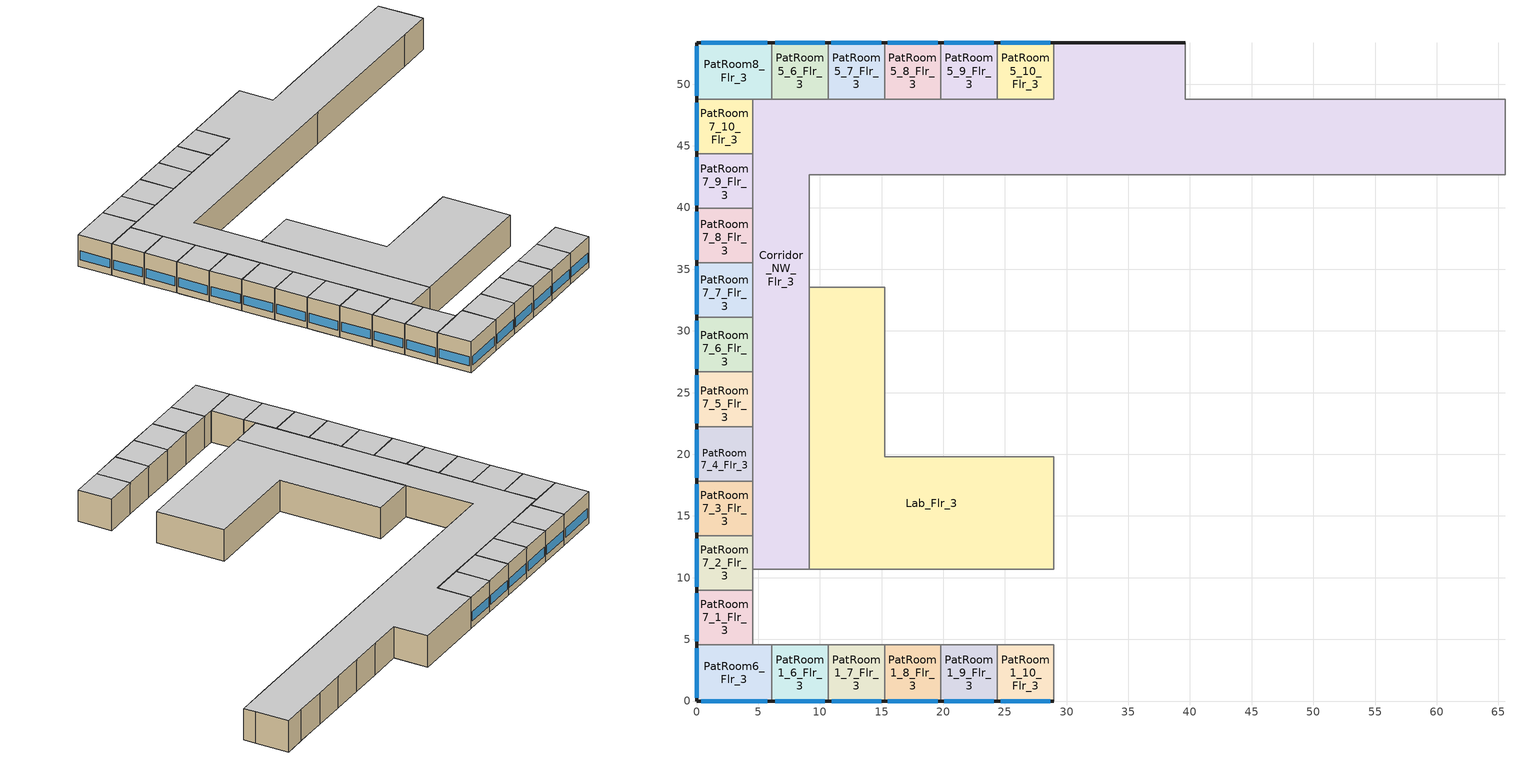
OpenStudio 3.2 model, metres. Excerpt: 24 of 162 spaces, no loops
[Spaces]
PatRoom6_Flr_3
 floor to ICU_Flr_2: 6.1,4.57 6.1,0 0,0 0,4.57 z8.53
 wall outside: 0,4.57 0,0 6.1,0 z8.53:12.8
 wall to PatRoom7_1_Flr_3: 4.57,4.57 0,4.57 z8.53:12.8
 wall to Corridor_SE_Flr_3: 6.1,4.57 4.57,4.57 z8.53:12.8
 wall to PatRoom1_6_Flr_3: 6.1,0 6.1,4.57 z8.53:12.8
 window: 0.37,0 5.73,0 / 0,4.3 0,0.27 z9.45:10.67
 ceiling to PatRoom6_Flr_4: 6.1,0 6.1,4.57 0,4.57 0,0 z12.8
PatRoom7_1_Flr_3
 floor to ICU_Flr_2: 4.57,8.99 4.57,4.57 0,4.57 0,8.99 z8.53
 wall outside: 0,8.99 0,4.57 z8.53:12.8
 wall to PatRoom7_2_Flr_3: 4.57,8.99 0,8.99 z8.53:12.8
 wall to Corridor_SE_Flr_3: 4.57,4.57 4.57,8.99 z8.53:12.8
 window: 0,8.73 0,4.84 z9.45:10.67
 ceiling to PatRoom7_1_Flr_4: 4.57,4.57 4.57,8.99 0,8.99 0,4.57 z12.8
Corridor_NW_Flr_3
 floor to Corridor_Flr_2: 39.62,53.34 39.62,42.67 28.96,42.67 28.96,53.34 z8.53
 floor to OR_NurseStn_Lobby_Flr_2: 60.96,48.77 60.96,42.67 48.77,42.67 48.77,48.77 z8.53
 floor to ICU_Flr_2: 9.14,21.34 9.14,10.67 4.57,10.67 4.57,21.34 z8.53
 floor to OR1_Flr_2: 65.53,48.77 65.53,47.24 60.96,47.24 60.96,48.77 z8.53
 floor to OR4_Flr_2: 48.77,47.24 48.77,42.67 39.62,42.67 39.62,47.24 z8.53
 floor to OR2_1_Flr_2: 65.53,47.24 65.53,42.67 60.96,42.67 60.96,47.24 z8.53
 floor to ICU_NurseStn_Lobby_Flr_2: 28.96,48.77 28.96,42.67 9.14,42.67 9.14,21.34 4.57,21.34 4.57,48.77 z8.53
 floor to OR3_Flr_2: 39.62,48.77 48.77,48.77 48.77,47.24 39.62,47.24 z8.53
 wall outside: 39.62,53.34 28.96,53.34 z8.53:12.8
 wall to PatRoom8_Flr_3: 6.1,48.77 4.57,48.77 z8.53:12.8
 wall to PatRoom5_6_Flr_3: 10.67,48.77 6.1,48.77 z8.53:12.8
 wall to PatRoom5_10_Flr_3: 28.96,53.34 28.96,48.77 24.38,48.77 z8.53:12.8
 wall to PatRoom5_1_Flr_3: 44.2,48.77 39.62,48.77 39.62,53.34 z8.53:12.8
 wall to PatRoom5_2_Flr_3: 48.77,48.77 44.2,48.77 z8.53:12.8
 wall to PatRoom4_Flr_3: 65.53,48.77 62.48,48.77 z8.53:12.8
 wall to PatRoom3_10_Flr_3: 65.53,44.35 65.53,48.77 z8.53:12.8
 wall to Corridor_SE_Flr_3: 60.96,42.67 65.53,42.67 / 4.57,10.67 9.14,10.67 z8.53:12.8
 wall to PhysTherapy_Flr_3: 39.62,42.67 60.96,42.67 z8.53:12.8
 wall to NurseStn_Lobby_Flr_3: 9.14,33.53 9.14,33.58 9.14,42.67 39.62,42.67 z8.53:12.8
 wall to Lab_Flr_3: 9.14,10.67 9.14,33.53 z8.53:12.8
 wall to PatRoom7_2_Flr_3: 4.57,13.41 4.57,10.67 z8.53:12.8
 wall to PatRoom7_9_Flr_3: 4.57,44.35 4.57,39.93 z8.53:12.8
 wall to PatRoom7_6_Flr_3: 4.57,31.09 4.57,26.67 z8.53:12.8
 wall to PatRoom7_3_Flr_3: 4.57,17.83 4.57,13.41 z8.53:12.8
 wall to PatRoom7_8_Flr_3: 4.57,39.93 4.57,35.51 z8.53:12.8
 wall to PatRoom7_5_Flr_3: 4.57,26.67 4.57,22.25 z8.53:12.8
 wall to PatRoom7_4_Flr_3: 4.57,22.25 4.57,17.83 z8.53:12.8
 wall to PatRoom7_7_Flr_3: 4.57,35.51 4.57,31.09 z8.53:12.8
 wall to PatRoom7_10_Flr_3: 4.57,48.77 4.57,44.35 z8.53:12.8
 wall to PatRoom3_9_Flr_3: 65.53,42.67 65.53,44.35 z8.53:12.8
 wall to PatRoom5_3_Flr_3: 53.34,48.77 48.77,48.77 z8.53:12.8
 wall to PatRoom5_5_Flr_3: 62.48,48.77 57.91,48.77 z8.53:12.8
 wall to PatRoom5_4_Flr_3: 57.91,48.77 53.34,48.77 z8.53:12.8
 wall to PatRoom5_9_Flr_3: 24.38,48.77 19.81,48.77 z8.53:12.8
 wall to PatRoom5_8_Flr_3: 19.81,48.77 15.24,48.77 z8.53:12.8
 wall to PatRoom5_7_Flr_3: 15.24,48.77 10.67,48.77 z8.53:12.8
 ceiling to Corridor_NW_Flr_4: 9.14,10.67 9.14,42.67 65.53,42.67 65.53,48.77 39.62,48.77 39.62,53.34 28.96,53.34 28.96,48.77 4.57,48.77 4.57,10.67 z12.8
Lab_Flr_3
 floor to ICU_Flr_2: 15.24,21.34 15.24,19.81 28.96,19.81 28.96,10.67 9.14,10.67 9.14,21.34 z8.53
 floor to ICU_NurseStn_Lobby_Flr_2: 15.24,33.53 15.24,21.34 9.14,21.34 9.14,33.53 z8.53
 wall to NurseStn_Lobby_Flr_3: 28.96,10.67 28.96,19.81 15.24,19.81 15.24,33.53 9.14,33.53 z8.53:12.8
 wall to Corridor_SE_Flr_3: 9.14,10.67 28.96,10.67 z8.53:12.8
 ceiling to Lab_Flr_4: 28.96,10.67 28.96,19.81 15.24,19.81 15.24,33.53 9.14,33.53 9.14,10.67 z12.8
PatRoom8_Flr_3
 floor to IC_PatRoom2_Flr_2: 6.1,53.34 6.1,48.77 0,48.77 0,53.34 z8.53
 wall outside: 6.1,53.34 0,53.34 0,48.77 z8.53:12.8
 wall to PatRoom5_6_Flr_3: 6.1,48.77 6.1,53.34 z8.53:12.8
 wall to PatRoom7_10_Flr_3: 0,48.77 4.57,48.77 z8.53:12.8
 window: 5.73,53.34 0.37,53.34 / 0,53.07 0,49.04 z9.45:10.67
 ceiling to PatRoom8_Flr_4: 6.1,48.77 6.1,53.34 0,53.34 0,48.77 z12.8
PatRoom7_2_Flr_3
 floor to ICU_Flr_2: 4.57,13.41 4.57,8.99 0,8.99 0,13.41 z8.53
 wall outside: 0,13.41 0,8.99 z8.53:12.8
 wall to PatRoom7_3_Flr_3: 4.57,13.41 0,13.41 z8.53:12.8
 wall to Corridor_SE_Flr_3: 4.57,8.99 4.57,10.67 z8.53:12.8
 window: 0,13.15 0,9.26 z9.45:10.67
 ceiling to PatRoom7_2_Flr_4: 4.57,8.99 4.57,13.41 0,13.41 0,8.99 z12.8
PatRoom7_3_Flr_3
 floor to ICU_Flr_2: 4.57,17.83 4.57,13.41 0,13.41 0,17.83 z8.53
 wall outside: 0,17.83 0,13.41 z8.53:12.8
 wall to PatRoom7_4_Flr_3: 4.57,17.83 0,17.83 z8.53:12.8
 window: 0,17.57 0,13.68 z9.45:10.67
 ceiling to PatRoom7_3_Flr_4: 4.57,13.41 4.57,17.83 0,17.83 0,13.41 z12.8
PatRoom7_4_Flr_3
 floor to IC_PatRoom3_6_Flr_2: 4.57,22.25 4.57,21.34 0,21.34 0,22.25 z8.53
 floor to ICU_Flr_2: 4.57,21.34 4.57,17.83 0,17.83 0,21.34 z8.53
 wall outside: 0,22.25 0,17.83 z8.53:12.8
 wall to PatRoom7_5_Flr_3: 4.57,22.25 0,22.25 z8.53:12.8
 window: 0,21.99 0,18.1 z9.45:10.67
 ceiling to PatRoom7_4_Flr_4: 4.57,17.83 4.57,22.25 0,22.25 0,17.83 z12.8
PatRoom7_5_Flr_3
 floor to IC_PatRoom3_6_Flr_2: 4.57,25.91 4.57,22.25 0,22.25 0,25.91 z8.53
 floor to IC_PatRoom3_5_Flr_2: 4.57,26.67 4.57,25.91 0,25.91 0,26.67 z8.53
 wall outside: 0,26.67 0,22.25 z8.53:12.8
 wall to PatRoom7_6_Flr_3: 4.57,26.67 0,26.67 z8.53:12.8
 window: 0,26.41 0,22.52 z9.45:10.67
 ceiling to PatRoom7_5_Flr_4: 4.57,22.25 4.57,26.67 0,26.67 0,22.25 z12.8
PatRoom7_6_Flr_3
 floor to IC_PatRoom3_5_Flr_2: 4.57,30.49 4.57,26.67 0,26.67 0,30.49 z8.53
 floor to IC_PatRoom3_4_Flr_2: 4.57,31.09 4.57,30.49 0,30.49 0,31.09 z8.53
 wall outside: 0,31.09 0,26.67 z8.53:12.8
 wall to PatRoom7_7_Flr_3: 4.57,31.09 0,31.09 z8.53:12.8
 window: 0,30.83 0,26.94 z9.45:10.67
 ceiling to PatRoom7_6_Flr_4: 4.57,26.67 4.57,31.09 0,31.09 0,26.67 z12.8
PatRoom7_7_Flr_3
 floor to IC_PatRoom3_4_Flr_2: 4.57,35.06 4.57,31.09 0,31.09 0,35.06 z8.53
 floor to IC_PatRoom3_3_Flr_2: 4.57,35.51 4.57,35.06 0,35.06 0,35.51 z8.53
 wall outside: 0,35.51 0,31.09 z8.53:12.8
 wall to PatRoom7_8_Flr_3: 4.57,35.51 0,35.51 z8.53:12.8
 window: 0,35.25 0,31.36 z9.45:10.67
 ceiling to PatRoom7_7_Flr_4: 4.57,31.09 4.57,35.51 0,35.51 0,31.09 z12.8
PatRoom7_8_Flr_3
 floor to IC_PatRoom3_3_Flr_2: 4.57,39.63 4.57,35.51 0,35.51 0,39.63 z8.53
 floor to IC_PatRoom3_2_Flr_2: 4.57,39.93 4.57,39.63 0,39.63 0,39.93 z8.53
 wall outside: 0,39.93 0,35.51 z8.53:12.8
 wall to PatRoom7_9_Flr_3: 4.57,39.93 0,39.93 z8.53:12.8
 window: 0,39.67 0,35.78 z9.45:10.67
 ceiling to PatRoom7_8_Flr_4: 4.57,35.51 4.57,39.93 0,39.93 0,35.51 z12.8
PatRoom7_9_Flr_3
 floor to IC_PatRoom3_2_Flr_2: 4.57,44.2 4.57,39.93 0,39.93 0,44.2 z8.53
 floor to IC_PatRoom3_1_Flr_2: 4.57,44.35 4.57,44.2 0,44.2 0,44.35 z8.53
 wall outside: 0,44.35 0,39.93 z8.53:12.8
 wall to PatRoom7_10_Flr_3: 4.57,44.35 0,44.35 z8.53:12.8
 window: 0,44.09 0,40.2 z9.45:10.67
 ceiling to PatRoom7_9_Flr_4: 4.57,39.93 4.57,44.35 0,44.35 0,39.93 z12.8
PatRoom7_10_Flr_3
 floor to IC_PatRoom3_1_Flr_2: 4.57,48.77 4.57,44.35 0,44.35 0,48.77 z8.53
 wall outside: 0,48.77 0,44.35 z8.53:12.8
 window: 0,48.51 0,44.62 z9.45:10.67
 ceiling to PatRoom7_10_Flr_4: 4.57,44.35 4.57,48.77 0,48.77 0,44.35 z12.8
PatRoom1_6_Flr_3
 floor to ICU_Flr_2: 10.67,4.57 10.67,0 6.1,0 6.1,4.57 z8.53
 wall outside: 6.1,0 10.67,0 z8.53:12.8
 wall to Corridor_SE_Flr_3: 10.67,4.57 6.1,4.57 z8.53:12.8
 wall to PatRoom1_7_Flr_3: 10.67,0 10.67,4.57 z8.53:12.8
 window: 6.37,0 10.39,0 z9.45:10.67
 ceiling to PatRoom1_6_Flr_4: 10.67,0 10.67,4.57 6.1,4.57 6.1,0 z12.8
PatRoom1_7_Flr_3
 floor to ICU_Flr_2: 15.24,4.57 15.24,0 10.67,0 10.67,4.57 z8.53
 wall outside: 10.67,0 15.24,0 z8.53:12.8
 wall to Corridor_SE_Flr_3: 15.24,4.57 10.67,4.57 z8.53:12.8
 wall to PatRoom1_8_Flr_3: 15.24,0 15.24,4.57 z8.53:12.8
 window: 10.94,0 14.97,0 z9.45:10.67
 ceiling to PatRoom1_7_Flr_4: 15.24,0 15.24,4.57 10.67,4.57 10.67,0 z12.8
PatRoom1_8_Flr_3
 floor to ICU_Flr_2: 19.81,4.57 19.81,0 15.24,0 15.24,4.57 z8.53
 wall outside: 15.24,0 19.81,0 z8.53:12.8
 wall to PatRoom1_9_Flr_3: 19.81,0 19.81,4.57 z8.53:12.8
 wall to Corridor_SE_Flr_3: 19.81,4.57 15.24,4.57 z8.53:12.8
 window: 15.51,0 19.54,0 z9.45:10.67
 ceiling to PatRoom1_8_Flr_4: 19.81,0 19.81,4.57 15.24,4.57 15.24,0 z12.8
PatRoom1_9_Flr_3
 floor to ICU_Flr_2: 24.38,4.57 24.38,0 19.81,0 19.81,4.57 z8.53
 wall outside: 19.81,0 24.38,0 z8.53:12.8
 wall to Corridor_SE_Flr_3: 24.38,4.57 19.81,4.57 z8.53:12.8
 wall to PatRoom1_10_Flr_3: 24.38,0 24.38,4.57 z8.53:12.8
 window: 20.09,0 24.11,0 z9.45:10.67
 ceiling to PatRoom1_9_Flr_4: 24.38,0 24.38,4.57 19.81,4.57 19.81,0 z12.8
PatRoom1_10_Flr_3
 floor to ICU_Flr_2: 28.96,4.57 28.96,0 24.38,0 24.38,4.57 z8.53
 wall outside: 24.38,0 28.96,0 z8.53:12.8
 wall to Corridor_SE_Flr_3: 28.96,0 28.96,4.57 24.38,4.57 z8.53:12.8
 window: 24.66,0 28.68,0 z9.45:10.67
 ceiling to PatRoom1_10_Flr_4: 28.96,0 28.96,4.57 24.38,4.57 24.38,0 z12.8
PatRoom5_6_Flr_3
 floor to IC_PatRoom1_5_Flr_2: 10.67,53.34 10.67,48.77 6.1,48.77 6.1,53.34 z8.53
 wall outside: 10.67,53.34 6.1,53.34 z8.53:12.8
 wall to PatRoom5_7_Flr_3: 10.67,48.77 10.67,53.34 z8.53:12.8
 window: 10.39,53.34 6.37,53.34 z9.45:10.67
 ceiling to PatRoom5_6_Flr_4: 10.67,48.77 10.67,53.34 6.1,53.34 6.1,48.77 z12.8
PatRoom5_7_Flr_3
 floor to IC_PatRoom1_4_Flr_2: 15.24,53.34 15.24,48.77 10.67,48.77 10.67,53.34 z8.53
 wall outside: 15.24,53.34 10.67,53.34 z8.53:12.8
 wall to PatRoom5_8_Flr_3: 15.24,48.77 15.24,53.34 z8.53:12.8
 window: 14.97,53.34 10.94,53.34 z9.45:10.67
 ceiling to PatRoom5_7_Flr_4: 15.24,48.77 15.24,53.34 10.67,53.34 10.67,48.77 z12.8
PatRoom5_8_Flr_3
 floor to IC_PatRoom1_3_Flr_2: 19.81,53.34 19.81,48.77 15.24,48.77 15.24,53.34 z8.53
 wall outside: 19.81,53.34 15.24,53.34 z8.53:12.8
 wall to PatRoom5_9_Flr_3: 19.81,48.77 19.81,53.34 z8.53:12.8
 window: 19.54,53.34 15.51,53.34 z9.45:10.67
 ceiling to PatRoom5_8_Flr_4: 19.81,48.77 19.81,53.34 15.24,53.34 15.24,48.77 z12.8
PatRoom5_9_Flr_3
 floor to IC_PatRoom1_2_Flr_2: 24.38,53.34 24.38,48.77 19.81,48.77 19.81,53.34 z8.53
 wall outside: 24.38,53.34 19.81,53.34 z8.53:12.8
 wall to PatRoom5_10_Flr_3: 24.38,48.77 24.38,53.34 z8.53:12.8
 window: 24.11,53.34 20.09,53.34 z9.45:10.67
 ceiling to PatRoom5_9_Flr_4: 24.38,48.77 24.38,53.34 19.81,53.34 19.81,48.77 z12.8
PatRoom5_10_Flr_3
 floor to IC_PatRoom1_1_Flr_2: 28.96,53.34 28.96,48.77 24.38,48.77 24.38,53.34 z8.53
 wall outside: 28.96,53.34 24.38,53.34 z8.53:12.8
 window: 28.68,53.34 24.66,53.34 z9.45:10.67
 ceiling to PatRoom5_10_Flr_4: 28.96,48.77 28.96,53.34 24.38,53.34 24.38,48.77 z12.8
[Building]
Hospital: Default Construction Set=BTAP-Mass at hdd = 5000.0; Standards Number of Stories=6; Standards Number of Above Ground Stories=5; Standards Template=BTAP1980TO2010; Standards Building Type=Hospital
[Site]
Calgary Intl AP_AB_CAN: Latitude {deg}=51.114; Longitude {deg}=-114.02; Time Zone {hr}=-7; Elevation {m}=1084.1
[ClimateZones]
Climate Zone Institution Name 1=ASHRAE; Climate Zone Document Name 1=ANSI/ASHRAE Standard 169; Climate Zone Document Year 1=2006; Climate Zone Institution Name 2=CEC; Climate Zone Document Name 2=California Climate Zone Descriptions; Climate Zone Document Year 2=1995
[Site:WaterMainsTemperature]
Calculation Method=Correlation; Annual Average Outdoor Air Temperature {C}=5; Maximum Difference In Monthly Average Outdoor Air Temperatures {deltaC}=23.3
[Site:GroundTemperature:BuildingSurface]
19.527, 19.502, 19.536, 19.598, 20.002, 21.64, 22.225, 22.375, 21.449, 20.121, 19.802, 19.633
[SizingPeriod:DesignDay] Barometric Pressure {Pa}=88961; Sky Clearness=0; Rain Indicator=0; Snow Indicator=0; Day of Month=21; Daylight Saving Time Indicator=0; Humidity Indicating Type=Wetbulb; Dry-Bulb Temperature Range Modifier Type=DefaultMultipliers
Name | Maximum Dry-Bulb Temperature {C} | Daily Dry-Bulb Temperature Range {deltaC} | Humidity Indicating Conditions at Maximum Dry-Bulb | Wind Speed {m/s} | Wind Direction {deg} | Month | Day Type | Solar Model Indicator | ASHRAE Taub | ASHRAE Taud
Calgary Intl AP Ann Clg .4% Condns DB=>MWB | 28.5 | 12.1 | 16.1 | 4.5 | 160 | 7 | SummerDesignDay | ASHRAETau | 0.339 | 2.421
Calgary Intl AP Ann Htg 99.6% Condns DB | -28.5 | 0 | -28.5 | 2.9 | 200 | 1 | WinterDesignDay | ASHRAEClearSky
[Material:NoMass] Roughness=Smooth; Thermal Absorptance=0.9; Solar Absorptance=0.7
Name | Thermal Resistance {m2-K/W} | Visible Absorptance
Typical Carpet Pad; Typical Carpet Pad 1 | 0.21648 | 0.8
Typical Insulation 1 | 0.00118045 | 0.7
Typical Insulation 2 | 2.61923 | 0.7
Typical Insulation 3 | 4.40527 | 0.7
Typical Carpet Pad 2; Typical Carpet Pad 4 | 1.40895 | 0.8
Typical Carpet Pad 3 | 2.28697 | 0.8
Typical Insulation 4 | 0.338965 | 0.7
Typical Insulation 5 | 0.338983 | 0.7
[Material]
Name | Roughness | Thickness {m} | Conductivity {W/m-K} | Density {kg/m3} | Specific Heat {J/kg-K} | Thermal Absorptance | Solar Absorptance | Visible Absorptance
G05 25mm wood | MediumSmooth | 0.0254 | 0.15 | 608 | 1630 | 0.9 | 0.5 | 0.5
100mm Normalweight concrete floor 1 | MediumSmooth | 0.1016 | 2.31 | 2322 | 832
G01 13mm gypsum board 1 | Smooth | 0.0127 | 0.16 | 800 | 1090 | 0.9 | 0.7 | 0.5
4 in. Normalweight Concrete Floor 1 | MediumRough | 0.1016 | 2.31 | 2322 | 832 | 0.9 | 0.7 | 0.7
1IN Stucco 1 | Smooth | 0.0253 | 0.6918 | 1858 | 837 | 0.9 | 0.7 | 0.92
8IN CONCRETE HW RefBldg 1 | Rough | 0.2032 | 1.311 | 2240 | 836.8 | 0.9 | 0.7 | 0.7
1/2IN Gypsum 1 | Smooth | 0.0127 | 0.16 | 784.9 | 830 | 0.9 | 0.4 | 0.4
Metal Roof Surface 1; F08 Metal surface 1 | Smooth | 0.0008 | 45.28 | 7824 | 500 | 0.9 | 0.7 | 0.7
6 in. Normalweight Concrete Floor 1; 6 in. Normalweight Concrete Floor 2; 6 in. Normalweight Concrete Floor 3 | MediumRough | 0.1524 | 2.31 | 2322 | 832 | 0.9 | 0.7 | 0.7
[Construction]
BTAP-Int-Partition; BTAP-Int-Door: G05 25mm wood
BTAP-Int-Floor: 100mm Normalweight concrete floor 1, Typical Carpet Pad
BTAP-Int-Wall: G01 13mm gypsum board 1, G01 13mm gypsum board 1
BTAP-Int-Ceiling: Typical Carpet Pad, 100mm Normalweight concrete floor 1
BTAP-Int-Window: SimpleGlazing
BTAP-Ext-Floor-Mass:U-3.822: Typical Insulation 1, 4 in. Normalweight Concrete Floor 1, Typical Carpet Pad 1
BTAP-Ext-Wall-Mass:U-0.346: 1IN Stucco 1, 8IN CONCRETE HW RefBldg 1, Typical Insulation 2, 1/2IN Gypsum 1
BTAP-Ext-Roof-Metal:U-0.227: Metal Roof Surface 1, Typical Insulation 3
BTAP-Grnd-Floor-Mass:U-0.678: 6 in. Normalweight Concrete Floor 1, Typical Carpet Pad 2
BTAP-Grnd-Wall-Mass:U-0.425: 6 in. Normalweight Concrete Floor 2, Typical Carpet Pad 3
BTAP-Grnd-Roof-Mass:U-0.678: 6 in. Normalweight Concrete Floor 3, Typical Carpet Pad 4
BTAP-Ext-FixedWindow:U=0.295 SHGC=0.490; BTAP-Ext-GlassDoors:U=0.295 SHGC=0.490; BTAP-Ext-Skylights:U=0.295 SHGC=0.490; BTAP-Ext-DaylightDomes:U=0.295 SHGC=0.490; BTAP-Ext-DaylightDiffuser:U=0.295 SHGC=0.490: SimpleGlazing:U=0.295 SHGC=0.490
BTAP-Ext-Door:U-2.95: F08 Metal surface 1, Typical Insulation 4
BTAP-Ext-OverHeadDoor:U-2.95: Typical Insulation 5
[DefaultConstructionSet]
BTAP-Mass at hdd = 5000.0: Default Exterior Surface Constructions=BTAP-Mass at hdd = 5000.0; Default Interior Surface Constructions=Default Surface Constructions 2; Default Ground Contact Surface Constructions=BTAP-Mass at hdd = 5000.0 1; Default Exterior SubSurface Constructions=BTAP-Mass at hdd = 5000.0; Default Interior SubSurface Constructions=Default Sub Surface Constructions 2; Interior Partition Construction=BTAP-Int-Partition
[DefaultSurfaceConstructions]
Name | Floor Construction | Wall Construction | Roof Ceiling Construction
Default Surface Constructions 2 | BTAP-Int-Floor | BTAP-Int-Wall | BTAP-Int-Ceiling
BTAP-Mass at hdd = 5000.0 | BTAP-Ext-Floor-Mass:U-3.822 | BTAP-Ext-Wall-Mass:U-0.346 | BTAP-Ext-Roof-Metal:U-0.227
BTAP-Mass at hdd = 5000.0 1 | BTAP-Grnd-Floor-Mass:U-0.678 | BTAP-Grnd-Wall-Mass:U-0.425 | BTAP-Grnd-Roof-Mass:U-0.678
[DefaultSubSurfaceConstructions]
Name | Fixed Window Construction | Operable Window Construction | Door Construction | Glass Door Construction | Overhead Door Construction | Skylight Construction | Tubular Daylight Dome Construction | Tubular Daylight Diffuser Construction
Default Sub Surface Constructions 2 | BTAP-Int-Window | BTAP-Int-Window | BTAP-Int-Door
BTAP-Mass at hdd = 5000.0 | BTAP-Ext-FixedWindow:U=0.295 SHGC=0.490 | BTAP-Ext-FixedWindow:U=0.295 SHGC=0.490 | BTAP-Ext-Door:U-2.95 | BTAP-Ext-GlassDoors:U=0.295 SHGC=0.490 | BTAP-Ext-OverHeadDoor:U-2.95 | BTAP-Ext-Skylights:U=0.295 SHGC=0.490 | BTAP-Ext-DaylightDomes:U=0.295 SHGC=0.490 | BTAP-Ext-DaylightDiffuser:U=0.295 SHGC=0.490
[WindowMaterial:SimpleGlazingSystem] Solar Heat Gain Coefficient=0.49; Visible Transmittance=0.21
Name | U-Factor {W/m2-K}
SimpleGlazing | 2.2
SimpleGlazing:U=0.295 SHGC=0.490 | 2.95
[DesignSpecification:OutdoorAir] Outdoor Air Method=Sum
Name | Outdoor Air Flow per Person {m3/s-person} | Outdoor Air Flow per Floor Area {m3/s-m2}
Space Function Hospital - patient room Ventilation | 0.0253735
Space Function Lab - research Ventilation | 0.050747
Space Function Hospital corr. >= 2.4m-sch-H Ventilation |  | 0.000508
[ShadingControl]
Shading Control 1: Shading Type=InteriorBlind; Multiple Surface Control Type=Sequential
[BuildingStory]
Building Story 4: Nominal Z Coordinate {m}=0; Nominal Floor to Floor Height {m}=4.2672
[Space] Building Story=Building Story 4
Name | Space Type | Thermal Zone
PatRoom6_Flr_3 | Space Function Hospital - patient room | ALL_ST=Hospital - patient room_FL=Building Story 4_SCH=H 10
PatRoom7_1_Flr_3; PatRoom7_2_Flr_3; PatRoom7_3_Flr_3; PatRoom7_4_Flr_3; PatRoom7_5_Flr_3; PatRoom7_6_Flr_3; PatRoom7_7_Flr_3; PatRoom7_8_Flr_3; PatRoom7_9_Flr_3 | Space Function Hospital - patient room | ALL_ST=Hospital - patient room_FL=Building Story 4_SCH=H 4
Corridor_NW_Flr_3 | Space Function Hospital corr. >= 2.4m-sch-H | WILD_ST=Hospital corr. >= 2.4m-sch-B_FL=Building Story 4_SCH=H
Lab_Flr_3 | Space Function Lab - research | ALL_ST=Lab - research_FL=Building Story 4_SCH=A
PatRoom8_Flr_3 | Space Function Hospital - patient room | ALL_ST=Hospital - patient room_FL=Building Story 4_SCH=H 6
PatRoom7_10_Flr_3 | Space Function Hospital - patient room | ALL_ST=Hospital - patient room_FL=Building Story 4_SCH=H 5
PatRoom1_6_Flr_3; PatRoom1_7_Flr_3; PatRoom1_8_Flr_3; PatRoom1_9_Flr_3; PatRoom1_10_Flr_3 | Space Function Hospital - patient room | ALL_ST=Hospital - patient room_FL=Building Story 4_SCH=H 3
PatRoom5_6_Flr_3 | Space Function Hospital - patient room | ALL_ST=Hospital - patient room_FL=Building Story 4_SCH=H 1
PatRoom5_7_Flr_3; PatRoom5_8_Flr_3; PatRoom5_9_Flr_3; PatRoom5_10_Flr_3 | Space Function Hospital - patient room | ALL_ST=Hospital - patient room_FL=Building Story 4_SCH=H
[SpaceType] Standards Building Type=Space Function
Name | Default Schedule Set | Design Specification Outdoor Air Object | Standards Space Type
Space Function Hospital - patient room | Space Function Hospital - patient room Schedule Set | Space Function Hospital - patient room Ventilation | Hospital - patient room
Space Function Lab - research | Space Function Lab - research Schedule Set | Space Function Lab - research Ventilation | Lab - research
Space Function Hospital corr. >= 2.4m-sch-H | Space Function Hospital corr. >= 2.4m-sch-H Schedule Set | Space Function Hospital corr. >= 2.4m-sch-H Ventilation | Hospital corr. >= 2.4m-sch-H
[People:Definition] Number of People Calculation Method=People/Area; Fraction Radiant=0.3
Name | People per Space Floor Area {person/m2}
Space Function Hospital - patient room People Definition; Space Function Lab - research People Definition | 0.0500522
Space Function Hospital corr. >= 2.4m-sch-H People Definition | 0.0100104
[People] Work Efficiency Schedule=Work Efficiency Schedule; Clothing Insulation Schedule=Clothing Schedule; Air Velocity Schedule=Air Velocity Schedule; Multiplier=1
Name | People Definition | Space or SpaceType
Space Function Hospital - patient room People | Space Function Hospital - patient room People Definition | Space Function Hospital - patient room
Space Function Lab - research People | Space Function Lab - research People Definition | Space Function Lab - research
Space Function Hospital corr. >= 2.4m-sch-H People | Space Function Hospital corr. >= 2.4m-sch-H People Definition | Space Function Hospital corr. >= 2.4m-sch-H
[Lights:Definition] Design Level Calculation Method=Watts/Area; Fraction Radiant=0.5; Fraction Visible=0.2
Name | Watts per Space Floor Area {W/m2}
Space Function Hospital - patient room Lights Definition | 6.69994
Space Function Lab - research Lights Definition | 23.5998
Space Function Hospital corr. >= 2.4m-sch-H Lights Definition | 9.59992
[Lights] Fraction Replaceable=1
Name | Lights Definition | Space or SpaceType
Space Function Hospital - patient room Lights | Space Function Hospital - patient room Lights Definition | Space Function Hospital - patient room
Space Function Lab - research Lights | Space Function Lab - research Lights Definition | Space Function Lab - research
Space Function Hospital corr. >= 2.4m-sch-H Lights | Space Function Hospital corr. >= 2.4m-sch-H Lights Definition | Space Function Hospital corr. >= 2.4m-sch-H
[ElectricEquipment:Definition] Design Level Calculation Method=Watts/Area; Watts per Space Floor Area {W/m2}=9.99992; Fraction Radiant=0.5
Space Function Hospital - patient room Elec Equip Definition; Space Function Lab - research Elec Equip Definition
[ElectricEquipment]
Name | Electric Equipment Definition | Space or SpaceType
Space Function Hospital - patient room Elec Equip | Space Function Hospital - patient room Elec Equip Definition | Space Function Hospital - patient room
Space Function Lab - research Elec Equip | Space Function Lab - research Elec Equip Definition | Space Function Lab - research
[DefaultScheduleSet] People Activity Level Schedule=NECB-Activity; Infiltration Schedule=Always On
Name | Number of People Schedule | Lighting Schedule | Electric Equipment Schedule
Space Function Hospital - patient room Schedule Set; Space Function Hospital corr. >= 2.4m-sch-H Schedule Set | NECB-H-Occupancy | NECB-H-Lighting | NECB-H-Electric-Equipment
Space Function Lab - research Schedule Set | NECB-A-Occupancy | NECB-A-Lighting | NECB-A-Electric-Equipment
[ThermostatSetpoint:DualSetpoint]
Name | Heating Setpoint Temperature Schedule | Cooling Setpoint Temperature Schedule
Space Function Hospital - patient room Thermostat 206; Space Function Hospital - patient room Thermostat 207; Space Function Hospital - patient room Thermostat 209; Space Function Hospital - patient room Thermostat 210; Space Function Hospital - patient room Thermostat 211; Space Function Hospital - patient room Thermostat 213; Space Function Hospital - patient room Thermostat 221; Space Function Hospital corr. >= 2.4m-sch-H Thermostat 1 | NECB-H-Thermostat Setpoint-Heating | NECB-H-Thermostat Setpoint-Cooling
Space Function Lab - research Thermostat 7 | NECB-A-Thermostat Setpoint-Heating | NECB-A-Thermostat Setpoint-Cooling
[SpaceInfiltration:DesignFlowRate] Design Flow Rate Calculation Method=Flow/ExteriorArea
Name | Space or SpaceType | Schedule | Flow per Exterior Surface Area {m3/s-m2} | Constant Term Coefficient | Temperature Term Coefficient | Velocity Term Coefficient | Velocity Squared Term Coefficient
Corridor_NW_Flr_3 Infiltration | Corridor_NW_Flr_3 | Always On Discrete | 0.001116 | 0 | 0 | 0.224 | 0
PatRoom1_10_Flr_3 Infiltration | PatRoom1_10_Flr_3 | Always On Discrete | 0.001116 | 0 | 0 | 0.224 | 0
PatRoom1_6_Flr_3 Infiltration | PatRoom1_6_Flr_3 | Always On Discrete | 0.001116 | 0 | 0 | 0.224 | 0
PatRoom1_7_Flr_3 Infiltration | PatRoom1_7_Flr_3 | Always On Discrete | 0.001116 | 0 | 0 | 0.224 | 0
PatRoom1_8_Flr_3 Infiltration | PatRoom1_8_Flr_3 | Always On Discrete | 0.001116 | 0 | 0 | 0.224 | 0
PatRoom1_9_Flr_3 Infiltration | PatRoom1_9_Flr_3 | Always On Discrete | 0.001116 | 0 | 0 | 0.224 | 0
PatRoom5_10_Flr_3 Infiltration | PatRoom5_10_Flr_3 | Always On Discrete | 0.001116 | 0 | 0 | 0.224 | 0
PatRoom5_6_Flr_3 Infiltration | PatRoom5_6_Flr_3 | Always On Discrete | 0.001116 | 0 | 0 | 0.224 | 0
PatRoom5_7_Flr_3 Infiltration | PatRoom5_7_Flr_3 | Always On Discrete | 0.001116 | 0 | 0 | 0.224 | 0
PatRoom5_8_Flr_3 Infiltration | PatRoom5_8_Flr_3 | Always On Discrete | 0.001116 | 0 | 0 | 0.224 | 0
PatRoom5_9_Flr_3 Infiltration | PatRoom5_9_Flr_3 | Always On Discrete | 0.001116 | 0 | 0 | 0.224 | 0
PatRoom6_Flr_3 Infiltration | PatRoom6_Flr_3 | Always On Discrete | 0.001116 | 0 | 0 | 0.224 | 0
PatRoom7_10_Flr_3 Infiltration | PatRoom7_10_Flr_3 | Always On Discrete | 0.001116 | 0 | 0 | 0.224 | 0
PatRoom7_1_Flr_3 Infiltration | PatRoom7_1_Flr_3 | Always On Discrete | 0.001116 | 0 | 0 | 0.224 | 0
PatRoom7_2_Flr_3 Infiltration | PatRoom7_2_Flr_3 | Always On Discrete | 0.001116 | 0 | 0 | 0.224 | 0
PatRoom7_3_Flr_3 Infiltration | PatRoom7_3_Flr_3 | Always On Discrete | 0.001116 | 0 | 0 | 0.224 | 0
PatRoom7_4_Flr_3 Infiltration | PatRoom7_4_Flr_3 | Always On Discrete | 0.001116 | 0 | 0 | 0.224 | 0
PatRoom7_5_Flr_3 Infiltration | PatRoom7_5_Flr_3 | Always On Discrete | 0.001116 | 0 | 0 | 0.224 | 0
PatRoom7_6_Flr_3 Infiltration | PatRoom7_6_Flr_3 | Always On Discrete | 0.001116 | 0 | 0 | 0.224 | 0
PatRoom7_7_Flr_3 Infiltration | PatRoom7_7_Flr_3 | Always On Discrete | 0.001116 | 0 | 0 | 0.224 | 0
PatRoom7_8_Flr_3 Infiltration | PatRoom7_8_Flr_3 | Always On Discrete | 0.001116 | 0 | 0 | 0.224 | 0
PatRoom7_9_Flr_3 Infiltration | PatRoom7_9_Flr_3 | Always On Discrete | 0.001116 | 0 | 0 | 0.224 | 0
PatRoom8_Flr_3 Infiltration | PatRoom8_Flr_3 | Always On Discrete | 0.001116 | 0 | 0 | 0.224 | 0
Space Function Hospital corr. >= 2.4m-sch-H Infiltration | Space Function Hospital corr. >= 2.4m-sch-H |  | 0.000250063
[ThermalZone] Use Ideal Air Loads=No
Name | Thermostat
ALL_ST=Hospital - patient room_FL=Building Story 4_SCH=H | Space Function Hospital - patient room Thermostat 206
ALL_ST=Hospital - patient room_FL=Building Story 4_SCH=H 1 | Space Function Hospital - patient room Thermostat 207
ALL_ST=Hospital - patient room_FL=Building Story 4_SCH=H 3 | Space Function Hospital - patient room Thermostat 209
ALL_ST=Hospital - patient room_FL=Building Story 4_SCH=H 4 | Space Function Hospital - patient room Thermostat 210
ALL_ST=Hospital - patient room_FL=Building Story 4_SCH=H 5 | Space Function Hospital - patient room Thermostat 211
ALL_ST=Hospital - patient room_FL=Building Story 4_SCH=H 6 | Space Function Hospital - patient room Thermostat 213
ALL_ST=Lab - research_FL=Building Story 4_SCH=A | Space Function Lab - research Thermostat 7
ALL_ST=Hospital - patient room_FL=Building Story 4_SCH=H 10 | Space Function Hospital - patient room Thermostat 221
WILD_ST=Hospital corr. >= 2.4m-sch-B_FL=Building Story 4_SCH=H | Space Function Hospital corr. >= 2.4m-sch-H Thermostat 1
[Foundation:Kiva]
Bldg Kiva Foundation: Wall Height Above Grade {m}=0; Wall Depth Below Slab {m}=0
[Foundation:Kiva:Settings]

[Schedule:Ruleset]
Clothing Schedule: Default Day Schedule=Clothing Schedule Default Winter Clothes
Air Velocity Schedule: Default Day Schedule=Air Velocity Schedule Default
Work Efficiency Schedule: Default Day Schedule=Work Efficiency Schedule Default
NECB-Activity: Default Day Schedule=NECB-Activity Default; Summer Design Day Schedule=NECB-Activity Summer Design Day; Winter Design Day Schedule=NECB-Activity Winter Design Day
Always On: Default Day Schedule=Always On Default
NECB-H-Occupancy: Default Day Schedule=NECB-H-Occupancy Default
NECB-H-Lighting: Default Day Schedule=NECB-H-Lighting Default
NECB-H-Electric-Equipment: Default Day Schedule=NECB-H-Electric-Equipment Default
NECB-H-Thermostat Setpoint-Heating: Default Day Schedule=NECB-H-Thermostat Setpoint-Heating Default
NECB-H-Thermostat Setpoint-Cooling: Default Day Schedule=NECB-H-Thermostat Setpoint-Cooling Default
NECB-A-Occupancy: Default Day Schedule=NECB-A-Occupancy Default
NECB-A-Lighting: Default Day Schedule=NECB-A-Lighting Default
NECB-A-Electric-Equipment: Default Day Schedule=NECB-A-Electric-Equipment Default
NECB-A-Thermostat Setpoint-Heating: Default Day Schedule=NECB-A-Thermostat Setpoint-Heating Default
NECB-A-Thermostat Setpoint-Cooling: Default Day Schedule=NECB-A-Thermostat Setpoint-Cooling Default
[Schedule:Day]
Clothing Schedule Default Winter Clothes; Always On Default: 24, 0, 1
Clothing Schedule Summer Clothes: 24, 0, 0.5
Air Velocity Schedule Default; NECB-A-Electric-Equipment Sat Day; NECB-A-Electric-Equipment Sun|Hol Day: 24, 0, 0.2
Work Efficiency Schedule Default; NECB-A-Occupancy Sat Day; NECB-A-Occupancy Sun|Hol Day: 24, 0, 0
NECB-Activity Default; NECB-Activity Winter Design Day; NECB-Activity Summer Design Day: 24, 0, 130
NECB-H-Occupancy Default; NECB-H-Occupancy Default|Wkdy Day; NECB-H-Occupancy Sat Day; NECB-H-Occupancy Sun|Hol Day; NECB-H-Lighting Default; NECB-H-Lighting Default|Wkdy Day; NECB-H-Lighting Sat Day; NECB-H-Lighting Sun|Hol Day; NECB-H-Electric-Equipment Default; NECB-H-Electric-Equipment Default|Wkdy Day; NECB-H-Electric-Equipment Sat Day; NECB-H-Electric-Equipment Sun|Hol Day: 24, 0, 0.9
NECB-H-Thermostat Setpoint-Heating Default; NECB-H-Thermostat Setpoint-Heating Default|Wkdy Day; NECB-H-Thermostat Setpoint-Heating Sat Day; NECB-H-Thermostat Setpoint-Heating Sun|Hol Day: 1, 0, 22, 7, 0, 18, 8, 0, 20, 24, 0, 22
NECB-H-Thermostat Setpoint-Cooling Default; NECB-H-Thermostat Setpoint-Cooling Default|Wkdy Day; NECB-H-Thermostat Setpoint-Cooling Sat Day; NECB-H-Thermostat Setpoint-Cooling Sun|Hol Day: 24, 0, 24
NECB-A-Occupancy Default; NECB-A-Occupancy Default|Wkdy Day: 7, 0, 0, 8, 0, 0.1, 9, 0, 0.7, 12, 0, 0.9, 14, 0, 0.5, 17, 0, 0.9, 18, 0, 0.7, 19, 0, 0.3, 23, 0, 0.1, 24, 0, 0
NECB-A-Lighting Default; NECB-A-Lighting Default|Wkdy Day: 7, 0, 0.05, 8, 0, 0.3, 9, 0, 0.8, 17, 0, 0.9, 18, 0, 0.8, 19, 0, 0.5, 21, 0, 0.3, 23, 0, 0.1, 24, 0, 0.05
NECB-A-Lighting Sat Day; NECB-A-Lighting Sun|Hol Day: 24, 0, 0.05
NECB-A-Electric-Equipment Default; NECB-A-Electric-Equipment Default|Wkdy Day: 7, 0, 0.2, 8, 0, 0.3, 9, 0, 0.8, 18, 0, 0.9, 19, 0, 0.5, 21, 0, 0.3, 24, 0, 0.2
NECB-A-Thermostat Setpoint-Heating Default; NECB-A-Thermostat Setpoint-Heating Default|Wkdy Day: 6, 0, 18, 7, 0, 20, 21, 0, 22, 24, 0, 18
NECB-A-Thermostat Setpoint-Heating Sat Day; NECB-A-Thermostat Setpoint-Heating Sun|Hol Day: 24, 0, 18
NECB-A-Thermostat Setpoint-Cooling Default; NECB-A-Thermostat Setpoint-Cooling Default|Wkdy Day: 6, 0, 35, 21, 0, 24, 24, 0, 35
NECB-A-Thermostat Setpoint-Cooling Sat Day; NECB-A-Thermostat Setpoint-Cooling Sun|Hol Day: 24, 0, 35
[Schedule:Rule] Date Specification Type=DateRange; Start Day=1
Name | Schedule Ruleset | Rule Order | Day Schedule | Start Month | End Month | End Day | Apply Monday | Apply Tuesday | Apply Wednesday | Apply Thursday | Apply Friday | Apply Saturday | Apply Sunday
Schedule Rule 1 | Clothing Schedule | 0 | Clothing Schedule Summer Clothes | 5 | 9 | 30
Schedule Rule 17 | NECB-H-Occupancy | 2 | NECB-H-Occupancy Default|Wkdy Day | 1 | 12 | 31 | Yes | Yes | Yes | Yes | Yes
Schedule Rule 18 | NECB-H-Occupancy | 1 | NECB-H-Occupancy Sat Day | 1 | 12 | 31 |  |  |  |  |  | Yes
Schedule Rule 19 | NECB-H-Occupancy | 0 | NECB-H-Occupancy Sun|Hol Day | 1 | 12 | 31 |  |  |  |  |  |  | Yes
Schedule Rule 20 | NECB-H-Lighting | 2 | NECB-H-Lighting Default|Wkdy Day | 1 | 12 | 31 | Yes | Yes | Yes | Yes | Yes
Schedule Rule 21 | NECB-H-Lighting | 1 | NECB-H-Lighting Sat Day | 1 | 12 | 31 |  |  |  |  |  | Yes
Schedule Rule 22 | NECB-H-Lighting | 0 | NECB-H-Lighting Sun|Hol Day | 1 | 12 | 31 |  |  |  |  |  |  | Yes
Schedule Rule 23 | NECB-H-Electric-Equipment | 2 | NECB-H-Electric-Equipment Default|Wkdy Day | 1 | 12 | 31 | Yes | Yes | Yes | Yes | Yes
Schedule Rule 24 | NECB-H-Electric-Equipment | 1 | NECB-H-Electric-Equipment Sat Day | 1 | 12 | 31 |  |  |  |  |  | Yes
Schedule Rule 25 | NECB-H-Electric-Equipment | 0 | NECB-H-Electric-Equipment Sun|Hol Day | 1 | 12 | 31 |  |  |  |  |  |  | Yes
Schedule Rule 26 | NECB-H-Thermostat Setpoint-Heating | 2 | NECB-H-Thermostat Setpoint-Heating Default|Wkdy Day | 1 | 12 | 31 | Yes | Yes | Yes | Yes | Yes
Schedule Rule 27 | NECB-H-Thermostat Setpoint-Heating | 1 | NECB-H-Thermostat Setpoint-Heating Sat Day | 1 | 12 | 31 |  |  |  |  |  | Yes
Schedule Rule 28 | NECB-H-Thermostat Setpoint-Heating | 0 | NECB-H-Thermostat Setpoint-Heating Sun|Hol Day | 1 | 12 | 31 |  |  |  |  |  |  | Yes
Schedule Rule 29 | NECB-H-Thermostat Setpoint-Cooling | 2 | NECB-H-Thermostat Setpoint-Cooling Default|Wkdy Day | 1 | 12 | 31 | Yes | Yes | Yes | Yes | Yes
Schedule Rule 30 | NECB-H-Thermostat Setpoint-Cooling | 1 | NECB-H-Thermostat Setpoint-Cooling Sat Day | 1 | 12 | 31 |  |  |  |  |  | Yes
Schedule Rule 31 | NECB-H-Thermostat Setpoint-Cooling | 0 | NECB-H-Thermostat Setpoint-Cooling Sun|Hol Day | 1 | 12 | 31 |  |  |  |  |  |  | Yes
Schedule Rule 47 | NECB-A-Occupancy | 2 | NECB-A-Occupancy Default|Wkdy Day | 1 | 12 | 31 | Yes | Yes | Yes | Yes | Yes
Schedule Rule 48 | NECB-A-Occupancy | 1 | NECB-A-Occupancy Sat Day | 1 | 12 | 31 |  |  |  |  |  | Yes
Schedule Rule 49 | NECB-A-Occupancy | 0 | NECB-A-Occupancy Sun|Hol Day | 1 | 12 | 31 |  |  |  |  |  |  | Yes
Schedule Rule 50 | NECB-A-Lighting | 2 | NECB-A-Lighting Default|Wkdy Day | 1 | 12 | 31 | Yes | Yes | Yes | Yes | Yes
Schedule Rule 51 | NECB-A-Lighting | 1 | NECB-A-Lighting Sat Day | 1 | 12 | 31 |  |  |  |  |  | Yes
Schedule Rule 52 | NECB-A-Lighting | 0 | NECB-A-Lighting Sun|Hol Day | 1 | 12 | 31 |  |  |  |  |  |  | Yes
Schedule Rule 53 | NECB-A-Electric-Equipment | 2 | NECB-A-Electric-Equipment Default|Wkdy Day | 1 | 12 | 31 | Yes | Yes | Yes | Yes | Yes
Schedule Rule 54 | NECB-A-Electric-Equipment | 1 | NECB-A-Electric-Equipment Sat Day | 1 | 12 | 31 |  |  |  |  |  | Yes
Schedule Rule 55 | NECB-A-Electric-Equipment | 0 | NECB-A-Electric-Equipment Sun|Hol Day | 1 | 12 | 31 |  |  |  |  |  |  | Yes
Schedule Rule 56 | NECB-A-Thermostat Setpoint-Heating | 2 | NECB-A-Thermostat Setpoint-Heating Default|Wkdy Day | 1 | 12 | 31 | Yes | Yes | Yes | Yes | Yes
Schedule Rule 57 | NECB-A-Thermostat Setpoint-Heating | 1 | NECB-A-Thermostat Setpoint-Heating Sat Day | 1 | 12 | 31 |  |  |  |  |  | Yes
Schedule Rule 58 | NECB-A-Thermostat Setpoint-Heating | 0 | NECB-A-Thermostat Setpoint-Heating Sun|Hol Day | 1 | 12 | 31 |  |  |  |  |  |  | Yes
Schedule Rule 59 | NECB-A-Thermostat Setpoint-Cooling | 2 | NECB-A-Thermostat Setpoint-Cooling Default|Wkdy Day | 1 | 12 | 31 | Yes | Yes | Yes | Yes | Yes
Schedule Rule 60 | NECB-A-Thermostat Setpoint-Cooling | 1 | NECB-A-Thermostat Setpoint-Cooling Sat Day | 1 | 12 | 31 |  |  |  |  |  | Yes
Schedule Rule 61 | NECB-A-Thermostat Setpoint-Cooling | 0 | NECB-A-Thermostat Setpoint-Cooling Sun|Hol Day | 1 | 12 | 31 |  |  |  |  |  |  | Yes
[Schedule:Constant]
Always On Discrete: Value=1
